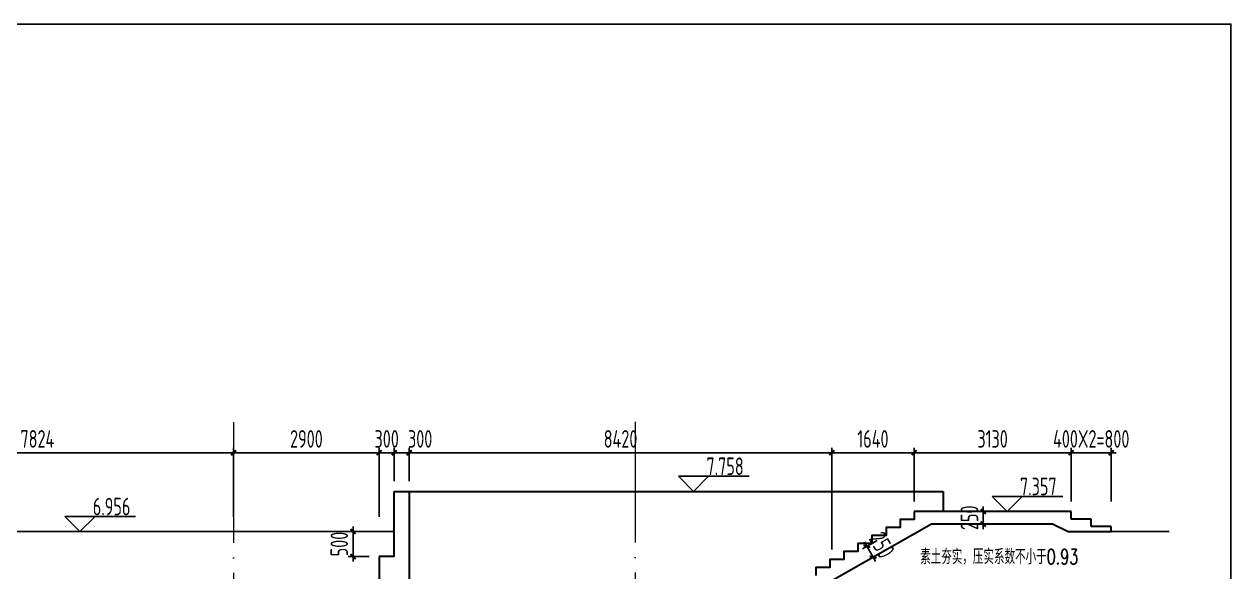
# Model space of a CAD drawing. Header units: millimetres. Extents: x -897614 to 191467, y -439928 to 101803.
# Drawn here: x -397346 to -373298, y -384120 to -373212 of the extents above; entities that cross this region are included whole.
import ezdxf

# ---------------------------------------------------------------- set-up
doc = ezdxf.new("R2010")
doc.units = ezdxf.units.MM
doc.header["$LTSCALE"] = 1000
doc.linetypes.add('ACAD_ISO04W100', pattern=[30, 24, -3, 0, -3])
for name, color, linetype in [('DIM_ELEV', 3, 'Continuous'), ('DIM_LEAD', 3, 'Continuous'), ('gps', 233, 'Continuous'), ('HC_ZP', 4, 'Continuous')]:
    doc.layers.add(name, color=color, linetype=linetype)
doc.layers.add('DOTE', color=8, linetype='ACAD_ISO04W100', lineweight=9)
doc.layers.add('WALL', color=6, linetype='Continuous', lineweight=30)
doc.layers.add('DY', color=1, linetype='Continuous', plot=False)
doc.styles.add('GPS', font='txt1.shx', dxfattribs={"width": 0.8, "bigfont": 'hztxt.shx'})
doc.styles.add('TSSD', font='tssdeng.shx', dxfattribs={"width": 0.7, "bigfont": 'tssdchn.shx'})
doc.dimstyles.new('TSD', dxfattribs={"dimtxt": 350, "dimasz": 100, "dimexe": 100, "dimexo": 200, "dimgap": 100, "dimtad": 1, "dimdec": 0, "dimzin": 0, "dimdsep": 46, "dimtxsty": 'TSSD', "dimblk": 'ARCHTICK', "dimcen": 0.09, "dimclrt": 7, "dimazin": 2, "dimtfac": 1, "dimtdec": 0, "dimtix": 1, "dimtmove": 2, "dimatfit": 3, "dimfxl": 0, "dimtolj": 1, "dimtzin": 0, "dimarcsym": 0})

# ---------------------------------------------------------------- blocks, each defined once
blk = doc.blocks.new('_ArchTick')
at = {"color": 0, "linetype": 'ByBlock', "const_width": 0.4}
blk.add_lwpolyline([(-0.5, -0.5), (0.5, 0.5)], dxfattribs=at)
blk = doc.blocks.new('*D1362')
at = {"layer": 'Defpoints', "color": 0, "transparency": 16777216}
for p in [(-381851, -384349, 0), (-381777, -384480, 0), (-382158, -384695)]:
    blk.add_point(p, dxfattribs=at)
at = {"layer": 'DIM_LEAD', "color": 0, "lineweight": -2, "transparency": 16777216}
for p, q in [((-382025, -384448), (-382319, -384614)), ((-382232, -384564), (-382281, -384477)), ((-381951, -384578), (-382245, -384744)), ((-382232, -384564), (-382158, -384695)), ((-382158, -384695), (-382109, -384782))]:
    blk.add_line(p, q, dxfattribs=at)
for p, xscale, yscale, zscale, rotation in [((-382232, -384564), 100, 100, 100, 299.4354163613926), ((-382158, -384695), 99.99999999999999, 99.99999999999999, 99.99999999999999, 119.4354163613926)]:
    blk.add_blockref('_ArchTick', p, dxfattribs=dict(at, xscale=xscale, yscale=yscale, zscale=zscale, rotation=rotation))
at = {"layer": 'DIM_LEAD', "color": 7, "transparency": 16777216, "insert": (-381955, -384495), "char_height": 350, "attachment_point": 5, "rotation": 299.4354, "style": 'TSSD'}
blk.add_mtext('\\A1;150', dxfattribs=at)
blk = doc.blocks.new('*D1383')
at = {"layer": 'Defpoints', "color": 0, "transparency": 16777216}
for p in [(-393171, -381747), (-400994, -383229), (-393171, -383227, 0)]:
    blk.add_point(p, dxfattribs=at)
at = {"layer": 'DIM_LEAD', "color": 0, "lineweight": -2, "transparency": 16777216}
for p, q in [((-400994, -383029), (-400994, -381647)), ((-400994, -381747), (-393171, -381747)), ((-393171, -383027), (-393171, -381647))]:
    blk.add_line(p, q, dxfattribs=at)
at = {"layer": 'DIM_LEAD', "color": 0, "lineweight": -2, "transparency": 16777216, "xscale": 100, "yscale": 100, "zscale": 100, "rotation": 180}
blk.add_blockref('_ArchTick', (-400994, -381747), dxfattribs=at)
at = {"layer": 'DIM_LEAD', "color": 0, "lineweight": -2, "transparency": 16777216, "xscale": 100, "yscale": 100, "zscale": 100}
blk.add_blockref('_ArchTick', (-393171, -381747), dxfattribs=at)
at = {"layer": 'DIM_LEAD', "color": 7, "transparency": 16777216, "insert": (-397082, -381472), "char_height": 350, "attachment_point": 5, "style": 'TSSD'}
blk.add_mtext('\\A1;7824', dxfattribs=at)
blk = doc.blocks.new('*D1384')
at = {"layer": 'Defpoints', "color": 0, "transparency": 16777216}
for p in [(-390271, -381747), (-393171, -383227, 0), (-390271, -383226)]:
    blk.add_point(p, dxfattribs=at)
at = {"layer": 'DIM_LEAD', "color": 0, "lineweight": -2, "transparency": 16777216}
for p, q in [((-393171, -383027), (-393171, -381647)), ((-393171, -381747), (-390271, -381747)), ((-390271, -383026), (-390271, -381647))]:
    blk.add_line(p, q, dxfattribs=at)
at = {"layer": 'DIM_LEAD', "color": 0, "lineweight": -2, "transparency": 16777216, "xscale": 100, "yscale": 100, "zscale": 100, "rotation": 180}
blk.add_blockref('_ArchTick', (-393171, -381747), dxfattribs=at)
at = {"layer": 'DIM_LEAD', "color": 0, "lineweight": -2, "transparency": 16777216, "xscale": 100, "yscale": 100, "zscale": 100}
blk.add_blockref('_ArchTick', (-390271, -381747), dxfattribs=at)
at = {"layer": 'DIM_LEAD', "color": 7, "transparency": 16777216, "insert": (-391721, -381472), "char_height": 350, "attachment_point": 5, "style": 'TSSD'}
blk.add_mtext('\\A1;2900', dxfattribs=at)
blk = doc.blocks.new('*D1385')
at = {"layer": 'Defpoints', "color": 0, "transparency": 16777216}
for p in [(-389971, -381747), (-389971, -382516, 0), (-390271, -383226)]:
    blk.add_point(p, dxfattribs=at)
at = {"layer": 'DIM_LEAD', "color": 0, "lineweight": -2, "transparency": 16777216}
for p, q in [((-390271, -381747), (-390371, -381747)), ((-390271, -383026), (-390271, -381647)), ((-390271, -381747), (-389971, -381747)), ((-389971, -382316), (-389971, -381647)), ((-389971, -381747), (-389871, -381747))]:
    blk.add_line(p, q, dxfattribs=at)
at = {"layer": 'DIM_LEAD', "color": 0, "lineweight": -2, "transparency": 16777216, "xscale": 100, "yscale": 100, "zscale": 100}
blk.add_blockref('_ArchTick', (-390271, -381747), dxfattribs=at)
at = {"layer": 'DIM_LEAD', "color": 0, "lineweight": -2, "transparency": 16777216, "xscale": 100, "yscale": 100, "zscale": 100, "rotation": 180}
blk.add_blockref('_ArchTick', (-389971, -381747), dxfattribs=at)
at = {"layer": 'DIM_LEAD', "color": 7, "transparency": 16777216, "insert": (-390121, -381472), "char_height": 350, "attachment_point": 5, "style": 'TSSD'}
blk.add_mtext('\\A1;300', dxfattribs=at)
blk = doc.blocks.new('*D1386')
at = {"layer": 'Defpoints', "color": 0, "transparency": 16777216}
for p in [(-389671, -381747), (-389971, -382516, 0), (-389671, -382516, 0)]:
    blk.add_point(p, dxfattribs=at)
at = {"layer": 'DIM_LEAD', "color": 0, "lineweight": -2, "transparency": 16777216}
for p, q in [((-389971, -382316), (-389971, -381647)), ((-389971, -381747), (-389671, -381747)), ((-389671, -382316), (-389671, -381647))]:
    blk.add_line(p, q, dxfattribs=at)
at = {"layer": 'DIM_LEAD', "color": 0, "lineweight": -2, "transparency": 16777216, "xscale": 100, "yscale": 100, "zscale": 100, "rotation": 180}
blk.add_blockref('_ArchTick', (-389971, -381747), dxfattribs=at)
at = {"layer": 'DIM_LEAD', "color": 0, "lineweight": -2, "transparency": 16777216, "xscale": 100, "yscale": 100, "zscale": 100}
blk.add_blockref('_ArchTick', (-389671, -381747), dxfattribs=at)
at = {"layer": 'DIM_LEAD', "color": 7, "transparency": 16777216, "insert": (-389454, -381472), "char_height": 350, "attachment_point": 5, "style": 'TSSD'}
blk.add_mtext('\\A1;300', dxfattribs=at)
blk = doc.blocks.new('*D1387')
at = {"layer": 'Defpoints', "color": 0, "transparency": 16777216}
for p in [(-381251, -381747), (-389671, -382516, 0), (-381251, -383872, 0)]:
    blk.add_point(p, dxfattribs=at)
at = {"layer": 'DIM_LEAD', "color": 0, "lineweight": -2, "transparency": 16777216}
for p, q in [((-389671, -382316), (-389671, -381647)), ((-389671, -381747), (-381251, -381747)), ((-381251, -383672), (-381251, -381647))]:
    blk.add_line(p, q, dxfattribs=at)
at = {"layer": 'DIM_LEAD', "color": 0, "lineweight": -2, "transparency": 16777216, "xscale": 100, "yscale": 100, "zscale": 100, "rotation": 180}
blk.add_blockref('_ArchTick', (-389671, -381747), dxfattribs=at)
at = {"layer": 'DIM_LEAD', "color": 0, "lineweight": -2, "transparency": 16777216, "xscale": 100, "yscale": 100, "zscale": 100}
blk.add_blockref('_ArchTick', (-381251, -381747), dxfattribs=at)
at = {"layer": 'DIM_LEAD', "color": 7, "transparency": 16777216, "insert": (-385461, -381472), "char_height": 350, "attachment_point": 5, "style": 'TSSD'}
blk.add_mtext('\\A1;8420', dxfattribs=at)
blk = doc.blocks.new('*D1388')
at = {"layer": 'Defpoints', "color": 0, "transparency": 16777216}
for p in [(-379611, -381747), (-379611, -382918, 0), (-381251, -383872, 0)]:
    blk.add_point(p, dxfattribs=at)
at = {"layer": 'DIM_LEAD', "color": 0, "lineweight": -2, "transparency": 16777216}
for p, q in [((-381251, -383672), (-381251, -381647)), ((-381251, -381747), (-379611, -381747)), ((-379611, -382718), (-379611, -381647))]:
    blk.add_line(p, q, dxfattribs=at)
at = {"layer": 'DIM_LEAD', "color": 0, "lineweight": -2, "transparency": 16777216, "xscale": 100, "yscale": 100, "zscale": 100, "rotation": 180}
blk.add_blockref('_ArchTick', (-381251, -381747), dxfattribs=at)
at = {"layer": 'DIM_LEAD', "color": 0, "lineweight": -2, "transparency": 16777216, "xscale": 100, "yscale": 100, "zscale": 100}
blk.add_blockref('_ArchTick', (-379611, -381747), dxfattribs=at)
at = {"layer": 'DIM_LEAD', "color": 7, "transparency": 16777216, "insert": (-380431, -381472), "char_height": 350, "attachment_point": 5, "style": 'TSSD'}
blk.add_mtext('\\A1;1640', dxfattribs=at)
blk = doc.blocks.new('*D1389')
at = {"layer": 'Defpoints', "color": 0, "transparency": 16777216}
for p in [(-376481, -381747), (-379611, -382918, 0), (-376481, -382918, 0)]:
    blk.add_point(p, dxfattribs=at)
at = {"layer": 'DIM_LEAD', "color": 0, "lineweight": -2, "transparency": 16777216}
for p, q in [((-379611, -382718), (-379611, -381647)), ((-379611, -381747), (-376481, -381747)), ((-376481, -382718), (-376481, -381647))]:
    blk.add_line(p, q, dxfattribs=at)
at = {"layer": 'DIM_LEAD', "color": 0, "lineweight": -2, "transparency": 16777216, "xscale": 100, "yscale": 100, "zscale": 100, "rotation": 180}
blk.add_blockref('_ArchTick', (-379611, -381747), dxfattribs=at)
at = {"layer": 'DIM_LEAD', "color": 0, "lineweight": -2, "transparency": 16777216, "xscale": 100, "yscale": 100, "zscale": 100}
blk.add_blockref('_ArchTick', (-376481, -381747), dxfattribs=at)
at = {"layer": 'DIM_LEAD', "color": 7, "transparency": 16777216, "insert": (-378046, -381472), "char_height": 350, "attachment_point": 5, "style": 'TSSD'}
blk.add_mtext('\\A1;3130', dxfattribs=at)
blk = doc.blocks.new('*D1390')
at = {"layer": 'Defpoints', "color": 0, "transparency": 16777216}
for p in [(-375681, -381747), (-376481, -382918, 0), (-375681, -382918, 0)]:
    blk.add_point(p, dxfattribs=at)
at = {"layer": 'DIM_LEAD', "color": 0, "lineweight": -2, "transparency": 16777216}
for p, q in [((-376481, -381747), (-376581, -381747)), ((-376481, -382718), (-376481, -381647)), ((-376481, -381747), (-375681, -381747)), ((-375681, -382718), (-375681, -381647)), ((-375681, -381747), (-375581, -381747))]:
    blk.add_line(p, q, dxfattribs=at)
at = {"layer": 'DIM_LEAD', "color": 0, "lineweight": -2, "transparency": 16777216, "xscale": 100, "yscale": 100, "zscale": 100}
blk.add_blockref('_ArchTick', (-376481, -381747), dxfattribs=at)
at = {"layer": 'DIM_LEAD', "color": 0, "lineweight": -2, "transparency": 16777216, "xscale": 100, "yscale": 100, "zscale": 100, "rotation": 180}
blk.add_blockref('_ArchTick', (-375681, -381747), dxfattribs=at)
at = {"layer": 'DIM_LEAD', "color": 7, "transparency": 16777216, "insert": (-376081, -381472), "char_height": 350, "attachment_point": 5, "style": 'TSSD'}
blk.add_mtext('\\A1;400X2=800', dxfattribs=at)
blk = doc.blocks.new('*D1554')
at = {"layer": 'Defpoints', "color": 0, "transparency": 16777216}
for p in [(-380171, -383395, 0), (-380024, -383599, 0), (-380429, -383828)]:
    blk.add_point(p, dxfattribs=at)
at = {"layer": 'DIM_LEAD', "color": 0, "lineweight": -2, "transparency": 16777216}
for p, q in [((-380345, -383494), (-380639, -383660)), ((-380552, -383610), (-380601, -383523)), ((-380552, -383610), (-380429, -383828)), ((-380198, -383698), (-380516, -383877)), ((-380429, -383828), (-380380, -383915))]:
    blk.add_line(p, q, dxfattribs=at)
for p, xscale, yscale, zscale, rotation in [((-380552, -383610), 100, 100, 100, 299.4354163613926), ((-380429, -383828), 99.99999999999999, 99.99999999999999, 99.99999999999999, 119.4354163613926)]:
    blk.add_blockref('_ArchTick', p, dxfattribs=dict(at, xscale=xscale, yscale=yscale, zscale=zscale, rotation=rotation))
at = {"layer": 'DIM_LEAD', "color": 7, "transparency": 16777216, "insert": (-380251, -383584), "char_height": 350, "attachment_point": 5, "rotation": 299.4354, "style": 'TSSD'}
blk.add_mtext('\\A1;250', dxfattribs=at)
blk = doc.blocks.new('*D1555')
at = {"layer": 'Defpoints', "color": 0, "transparency": 16777216}
for p in [(-379031, -382918, 0), (-379031, -383168, 0), (-378232, -383168)]:
    blk.add_point(p, dxfattribs=at)
at = {"layer": 'DIM_LEAD', "color": 0, "lineweight": -2, "transparency": 16777216}
for p, q in [((-378232, -382918), (-378232, -382818)), ((-378831, -382918), (-378132, -382918)), ((-378232, -382918), (-378232, -383168)), ((-378831, -383168), (-378132, -383168)), ((-378232, -383168), (-378232, -383268))]:
    blk.add_line(p, q, dxfattribs=at)
at = {"layer": 'DIM_LEAD', "color": 0, "lineweight": -2, "transparency": 16777216, "xscale": 100, "yscale": 100, "zscale": 100}
for p, rotation in [((-378232, -382918), 270), ((-378232, -383168), 90)]:
    blk.add_blockref('_ArchTick', p, dxfattribs=dict(at, rotation=rotation))
at = {"layer": 'DIM_LEAD', "color": 7, "transparency": 16777216, "insert": (-378507, -383043), "char_height": 350, "attachment_point": 5, "rotation": 90, "style": 'TSSD'}
blk.add_mtext('\\A1;250', dxfattribs=at)
blk = doc.blocks.new('*D1194')
at = {"layer": 'Defpoints', "color": 0, "transparency": 16777216}
for p in [(-390791, -383316), (-390271, -383316, 0), (-390271, -383816, 0)]:
    blk.add_point(p, dxfattribs=at)
at = {"layer": 'DIM_LEAD', "color": 0, "lineweight": -2, "transparency": 16777216}
for p, q in [((-390471, -383316), (-390891, -383316)), ((-390791, -383316), (-390791, -383216)), ((-390791, -383816), (-390791, -383316)), ((-390471, -383816), (-390891, -383816)), ((-390791, -383816), (-390791, -383916))]:
    blk.add_line(p, q, dxfattribs=at)
at = {"layer": 'DIM_LEAD', "color": 0, "lineweight": -2, "transparency": 16777216, "xscale": 100, "yscale": 100, "zscale": 100}
for p, rotation in [((-390791, -383316), 270), ((-390791, -383816), 90)]:
    blk.add_blockref('_ArchTick', p, dxfattribs=dict(at, rotation=rotation))
at = {"layer": 'DIM_LEAD', "color": 7, "transparency": 16777216, "insert": (-391066, -383566), "char_height": 350, "attachment_point": 5, "rotation": 90, "style": 'TSSD'}
blk.add_mtext('\\A1;500', dxfattribs=at)

msp = doc.modelspace()

# ---------------------------------------------------------------- linework, layer by layer
at = {"layer": 'DIM_ELEV'}
for p, q in [((-384004.78503, -382516.43207, 0), (-384304.78503, -382216.43207, 0)), ((-384304.78503, -382216.43207, 0), (-382895.99261, -382216.43207, 0)), ((-384004.78503, -382516.43207, 0), (-383704.78503, -382216.43207, 0)), ((-377756.27761, -382918.43207, 0), (-378056.27761, -382618.43207, 0)), ((-378056.27761, -382618.43207, 0), (-376647.48519, -382618.43207, 0)), ((-377756.27761, -382918.43207, 0), (-377456.27761, -382618.43207, 0)), ((-396233.45972, -383318.15854, 0), (-396533.45972, -383018.15854, 0)), ((-396533.45972, -383018.15854, 0), (-395124.6673, -383018.15854, 0)), ((-396233.45972, -383318.15854, 0), (-395933.45972, -383018.15854, 0))]:
    msp.add_line(p, q, dxfattribs=at)
at = {"layer": 'DOTE', "ltscale": 0.1}
for p, q in [((-393170.63811, -381141.21426, 0), (-393170.63811, -396883.44943, 0)), ((-385170.63811, -381134.21426, 0), (-385170.63811, -396883.44943, 0))]:
    msp.add_line(p, q, dxfattribs=at)
at = {"layer": 'DY'}
msp.add_lwpolyline([(-373297.95568, -415212.07111), (-447547.95568, -415212.07111), (-447547.95568, -373212.07111), (-373297.95568, -373212.07111)], close=True, dxfattribs=at)
at = {"layer": 'HC_ZP', "color": 7}
for p, q in [((-409661.06535, -383322.93207, 0), (-389970.56534, -383315.93207, 0)), ((-375680.56534, -383318.43207, 0), (-374524.75523, -383318.43207, 0))]:
    msp.add_line(p, q, dxfattribs=at)
at = {"layer": 'WALL'}
for p, q in [((-389970.56534, -383815.55429, 0), (-389970.56534, -382516.43207, 0)), ((-389970.56534, -382516.43207, 0), (-389670.56534, -382516.43207, 0)), ((-389670.56534, -382516.43207, 0), (-389670.56534, -386734.43207, 0)), ((-389670.56534, -382516.43207, 0), (-379030.56543, -382516.43207, 0)), ((-379030.56543, -382516.43207, 0), (-379030.56543, -382918.43207, 0)), ((-376480.56534, -382918.43207, 0), (-379610.56534, -382918.43207, 0)), ((-376480.56534, -383068.43207, 0), (-376480.56534, -382918.43207, 0)), ((-376080.56534, -383068.43207, 0), (-376480.56534, -383068.43207, 0)), ((-376080.56534, -383218.43207, 0), (-376080.56534, -383068.43207, 0)), ((-376839.58234, -383168.43207, 0), (-376539.58234, -383318.43207, 0)), ((-376539.58234, -383318.43207, 0), (-375680.56534, -383318.43207, 0)), ((-375680.56534, -383218.43207, 0), (-376080.56534, -383218.43207, 0)), ((-375680.56534, -383318.43207, 0), (-375680.56534, -383218.43207, 0)), ((-390270.56534, -383815.55429, 0), (-390270.56534, -387365.43207, 0)), ((-389970.56534, -383815.55429, 0), (-390270.56534, -383815.55429, 0))]:
    msp.add_line(p, q, dxfattribs=at)
at = {"layer": 'WALL', "elevation": 0}
for points in [[(-379610.56534, -382918.43207), (-379610.56534, -383077.43207), (-379890.56534, -383077.43207), (-379890.56534, -383236.43207), (-380170.56534, -383236.43207), (-380170.56534, -383395.43207), (-380450.56534, -383395.43207), (-380450.56534, -383554.43207), (-380730.56534, -383554.43207), (-380730.56534, -383713.43207), (-381010.56534, -383713.43207), (-381010.56534, -383872.43207), (-381290.56534, -383872.43207), (-381290.56534, -384031.43207), (-381570.56534, -384031.43207), (-381570.56534, -384190.43207)], [(-376839.58234, -383168.43207), (-379264.53493, -383168.43207), (-381250.56533, -384296.21362), (-381250.56533, -393815.43207)]]:
    msp.add_lwpolyline(points, dxfattribs=at)

# ---------------------------------------------------------------- texts
at = {"layer": 'DIM_ELEV', "style": 'TSSD', "width": 0.7}
for s, p in [('7.758', (-383749.25964, -382192.33702, 0)), ('7.357', (-377500.75222, -382594.33702, 0)), ('6.956', (-395977.93433, -382994.06349, 0))]:
    msp.add_text(s, height=350, dxfattribs=at).set_placement(p)
at = {"layer": 'gps', "color": 7, "style": 'GPS', "width": 0.7}
msp.add_text('素土夯实，压实系数不小于0.93', height=300, dxfattribs=at).set_placement((-379488.82548, -383968.41677, 0))

# ---------------------------------------------------------------- dimensions: what is measured, and where the dimension line sits
at = {"layer": 'DIM_LEAD'}
for base, p1, p2, picture, middle in [((-393170.63811, -381747.16346), (-400994.22669, -383229.351), (-393170.63811, -383226.5697, 0), '*D1383', (-397082.4324, -381472.16346)), ((-390270.55002, -381747.16346), (-393170.63811, -383226.5697, 0), (-390270.55002, -383225.53871), '*D1384', (-391720.59406, -381472.16346)), ((-389970.56534, -381747.16346), (-390270.55002, -383225.53871), (-389970.56534, -382516.43207, 0), '*D1385', (-390120.55768, -381472.16346)), ((-381250.56533, -381747.16346), (-389670.56534, -382516.43207, 0), (-381250.56533, -383872.43207, 0), '*D1387', (-385460.56533, -381472.16346)), ((-379610.56534, -381747.16346), (-381250.56533, -383872.43207, 0), (-379610.56534, -382918.43207, 0), '*D1388', (-380430.56533, -381472.16346)), ((-376480.56534, -381747.16346), (-379610.56534, -382918.43207, 0), (-376480.56534, -382918.43207, 0), '*D1389', (-378045.56534, -381472.16346))]:
    dim = msp.add_linear_dim(base=base, p1=p1, p2=p2, dimstyle='TSD', dxfattribs=at)
    dim.commit()
    dim.dimension.update_dxf_attribs({"geometry": picture, "text_midpoint": middle})
dim = msp.add_linear_dim(base=(-389670.56534, -381747.16346), p1=(-389970.56534, -382516.43207, 0), p2=(-389670.56534, -382516.43207, 0), dimstyle='TSD', dxfattribs=at)
dim.commit()
dim.dimension.update_dxf_attribs({"geometry": '*D1386', "text_midpoint": (-389454.38539, -381472.16346), "dimtype": 160})
dim = msp.add_linear_dim(base=(-375680.56534, -381747.16346), p1=(-376480.56534, -382918.43207, 0), p2=(-375680.56534, -382918.43207, 0), text='400X2=<>', dimstyle='TSD', dxfattribs=at)
dim.commit()
dim.dimension.update_dxf_attribs({"geometry": '*D1390', "text_midpoint": (-376080.56534, -381472.16346)})
for base, p1, p2, picture, middle in [((-378232.40441, -383168.43207), (-379030.56543, -382918.43207, 0), (-379030.56543, -383168.43207, 0), '*D1555', (-378507.40441, -383043.43207)), ((-390791.40265, -383316.03872), (-390270.56534, -383815.55429, 0), (-390270.56534, -383316.03872, 0), '*D1194', (-391066.40265, -383565.7965))]:
    dim = msp.add_linear_dim(base=base, p1=p1, p2=p2, angle=90, dimstyle='TSD', override={"dimfxl": 250}, dxfattribs=at)
    dim.commit()
    dim.dimension.update_dxf_attribs({"geometry": picture, "text_midpoint": middle})
for base, p1, p2, picture, middle in [((-380428.76163, -383828.09915, 0), (-380170.56534, -383395.43207, 0), (-380023.50115, -383599.41646, 0), '*D1554', (-380250.67332, -383584.12116, 0)), ((-382157.8693, -384695.0729, 0), (-381850.56534, -384349.43207, 0), (-381776.84902, -384480.0686, 0), '*D1362', (-381955.22716, -384494.60804, 0))]:
    dim = msp.add_linear_dim(base=base, p1=p1, p2=p2, angle=299.435416362, dimstyle='TSD', dxfattribs=at)
    dim.commit()
    dim.dimension.update_dxf_attribs({"geometry": picture, "text_midpoint": middle})

doc.saveas('drawing.dxf')
